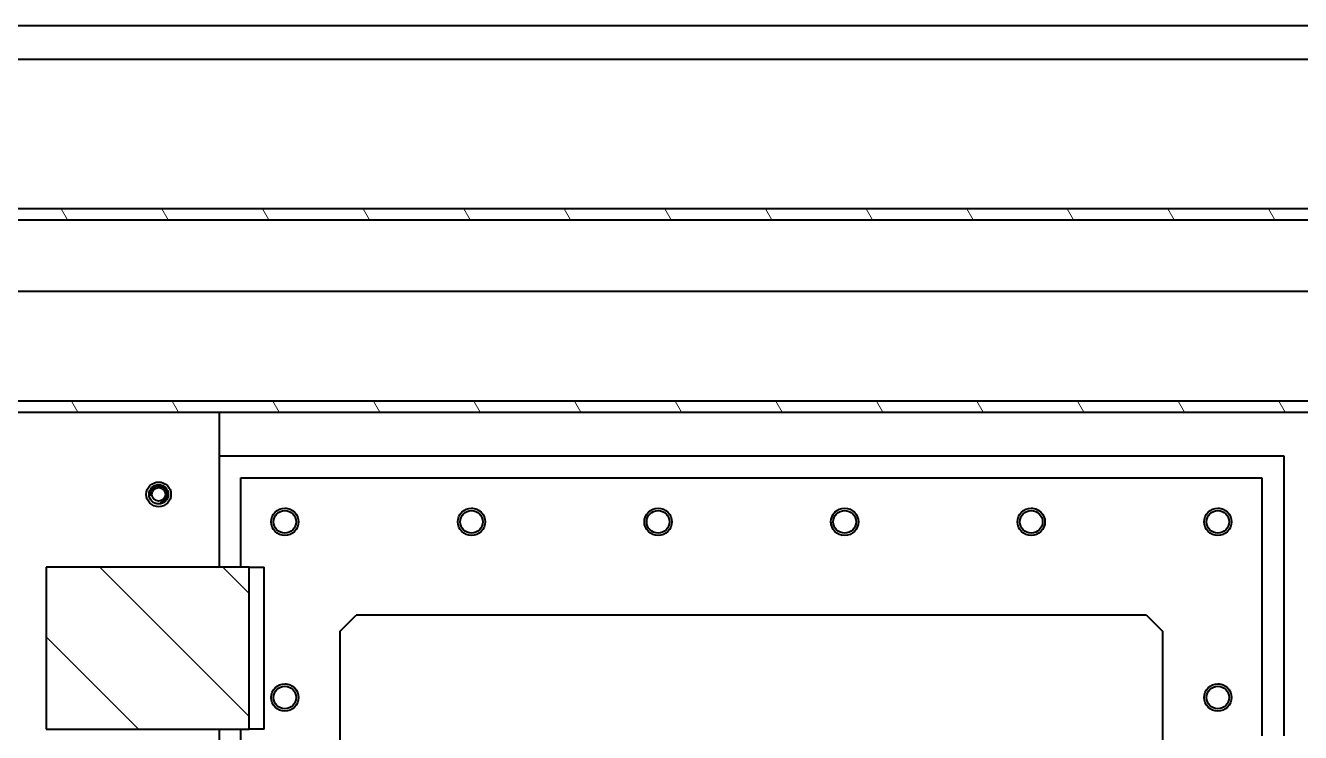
# Model space of a CAD drawing. Header units: millimetres. Extents: x 0 to 5945, y 0 to 4205.
# Drawn here: x 1734.5 to 1966.8, y 826.2 to 955 of the extents above; entities that cross this region are included whole.
import ezdxf

# ---------------------------------------------------------------- set-up
doc = ezdxf.new("R2010")
doc.units = ezdxf.units.MM
doc.header["$LTSCALE"] = 5
for name, color, linetype, lineweight in [('가시적인 것(ISO)', 3, 'Continuous', 40), ('가시적인 좁은 것(ISO)', 3, 'Continuous', 35), ('해치(ISO)', 7, 'Continuous', 18)]:
    doc.layers.add(name, color=color, linetype=linetype, lineweight=lineweight)

msp = doc.modelspace()

# ---------------------------------------------------------------- hatches: boundary and pattern name
at = {"layer": '해치(ISO)'}
h = msp.add_hatch(dxfattribs=at)
h.set_pattern_fill('ANSI31', color=256, scale=127, angle=75.00018, style=0)
h.set_pattern_definition([(120.0002, (0, 0), (-13.74813, -7.93754), [])])
h.paths.add_polyline_path([(1491.737, 251.541), (2021.737, 251.541), (2021.737, 921.541), (1491.737, 921.541), (1491.737, 861.541), (1491.737, 801.541), (1491.737, 371.541), (1491.737, 311.541)])
h.paths.add_polyline_path([(1493.737, 919.541), (2019.737, 919.541), (2019.737, 253.541), (1493.737, 253.541)], flags=0)
h.paths.add_polyline_path([(1526.737, 286.541), (1986.737, 286.541), (1986.737, 342.041), (1986.737, 361.041), (1986.737, 812.041), (1986.737, 831.041), (1986.737, 886.541), (1526.737, 886.541)])
h.paths.add_polyline_path([(1528.737, 884.541), (1984.737, 884.541), (1984.737, 831.041), (1984.737, 812.041), (1984.737, 361.041), (1984.737, 342.041), (1984.737, 288.541), (1528.737, 288.541)], flags=0)
h = msp.add_hatch(dxfattribs=at)
h.set_pattern_fill('ANSI31', color=256, scale=127, angle=90.00021, style=0)
h.set_pattern_definition([(135.0002, (0, 0), (-11.22528, -11.22536), [])])
h.paths.add_polyline_path([(1775.237, 826.791), (1775.237, 856.291), (1738.237, 856.291), (1738.237, 826.791)])

# ---------------------------------------------------------------- linework, layer by layer
at = {"layer": '가시적인 것(ISO)'}
for p, q in [((1436.337, 954.951), (2077.137, 954.951)), ((2077.137, 948.741), (1436.337, 948.741)), ((2021.737, 921.541), (1491.737, 921.541)), ((1493.737, 919.541), (2019.737, 919.541)), ((1506.737, 906.541), (2006.737, 906.541)), ((1986.737, 886.541), (1526.737, 886.541)), ((1528.737, 884.541), (1984.737, 884.541)), ((1769.737, 884.541), (1769.737, 856.291)), ((1769.737, 876.541), (1963.737, 876.541)), ((1963.737, 876.541), (1963.737, 825.541)), ((1773.734, 872.541), (1959.74, 872.541)), ((1773.734, 856.291), (1773.734, 872.541)), ((1959.74, 872.541), (1959.74, 825.541)), ((1775.237, 856.291), (1738.237, 856.291)), ((1738.237, 856.291), (1738.237, 826.791)), ((1775.237, 826.791), (1775.237, 856.291)), ((1775.237, 856.291), (1777.937, 856.291)), ((1777.937, 826.791), (1777.937, 856.291)), ((1791.737, 844.541), (1794.737, 847.541)), ((1938.737, 847.541), (1794.737, 847.541)), ((1938.737, 847.541), (1941.737, 844.541)), ((1791.737, 844.541), (1791.737, 744.469)), ((1941.737, 700.541), (1941.737, 844.541)), ((1738.237, 826.791), (1775.237, 826.791)), ((1769.737, 826.791), (1769.737, 744.469)), ((1773.734, 760.541), (1773.734, 826.791)), ((1777.937, 826.791), (1775.237, 826.791))]:
    msp.add_line(p, q, dxfattribs=at)
for centre, radius in [((1758.737, 869.541), 2.25), ((1758.737, 869.541), 1.75), ((1758.737, 869.541), 1.229), ((1781.737, 864.541), 2.5), ((1781.737, 864.541), 2.067), ((1815.737, 864.541), 2.5), ((1815.737, 864.541), 2.067), ((1849.737, 864.541), 2.5), ((1849.737, 864.541), 2.067), ((1883.737, 864.541), 2.5), ((1883.737, 864.541), 2.067), ((1917.738, 864.541), 2.5), ((1917.737, 864.541), 2.067), ((1951.738, 864.541), 2.5), ((1951.737, 864.541), 2.067), ((1781.737, 832.541), 2.5), ((1781.737, 832.541), 2.067), ((1951.738, 832.541), 2.5), ((1951.737, 832.541), 2.067)]:
    msp.add_circle(centre, radius, dxfattribs=at)
at = {"layer": '가시적인 좁은 것(ISO)'}
for centre, radius, start, end in [((1758.737, 869.541), 1.5, 280, 190), ((1781.737, 864.541), 2.5, 350, 89.99851), ((1815.737, 864.541), 2.5, 350, 89.99686), ((1883.737, 864.541), 2.5, 90.00059, 260), ((1917.737, 864.541), 2.5, 350, 89.98683), ((1951.737, 864.541), 2.5, 350, 89.98753), ((1781.737, 832.541), 2.5, 350, 89.99852), ((1951.737, 832.541), 2.5, 350, 89.98753)]:
    msp.add_arc(centre, radius, start, end, dxfattribs=at)

doc.saveas('drawing.dxf')
